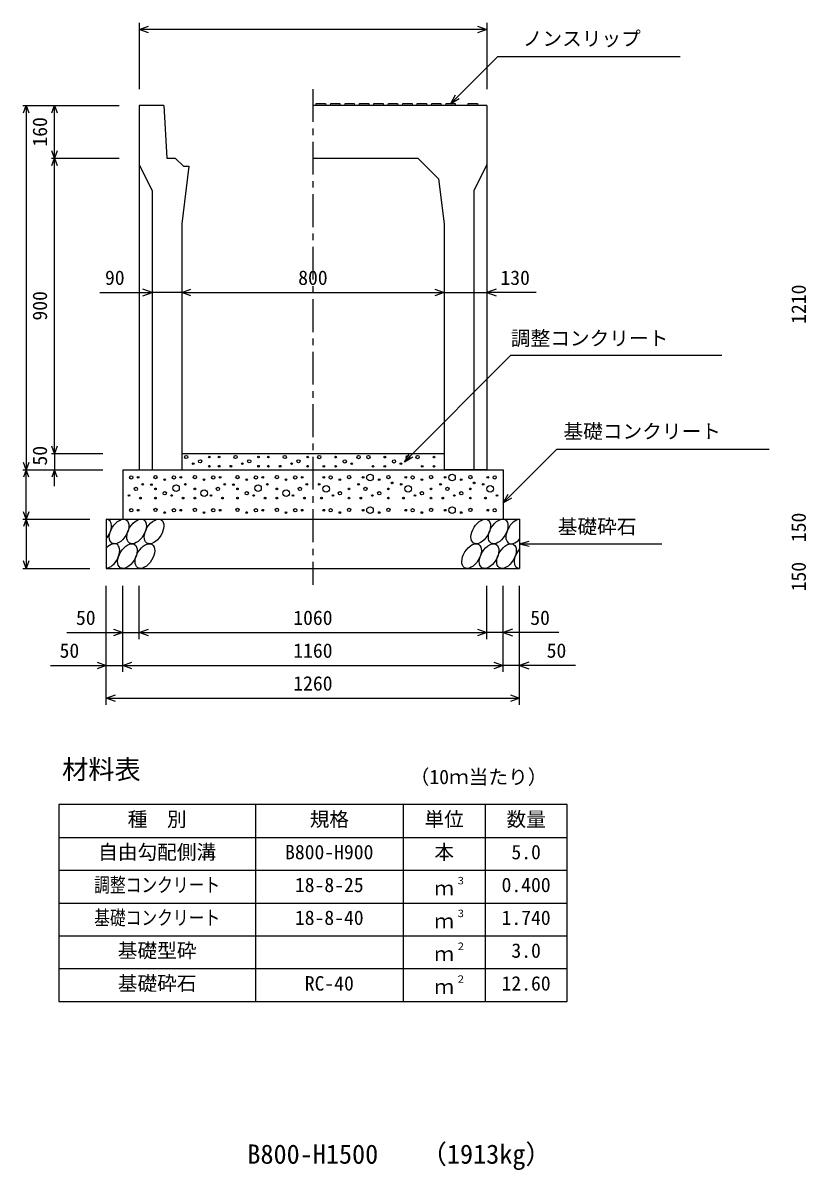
# Model space of a CAD drawing. Units: millimetres, scale not verified. Extents: x -16800 to 16800, y -5940 to 5940.
# Drawn here: x 8716 to 11103, y 32 to 3526 of the extents above; entities that cross this region are included whole.
import ezdxf
from ezdxf.enums import TextEntityAlignment as Align

# ---------------------------------------------------------------- set-up
doc = ezdxf.new("R2010")
doc.units = ezdxf.units.MM
doc.header["$LTSCALE"] = 20
doc.linetypes.add('CHAIN1', pattern=[8, 5, -1, 1, -1])
for name, color, linetype, lineweight in [('0-0_DIM', 7, 'Continuous', 25), ('0-2_HATCH', 6, 'Continuous', 25), ('0-3_HYO', 3, 'Continuous', 25), ('0-4_HYO2', 4, 'Continuous', 25), ('0-5_OUTLINE', 3, 'Continuous', 25), ('0-6_TXT', 7, 'Continuous', 25)]:
    doc.layers.add(name, color=color, linetype=linetype, lineweight=lineweight)
doc.styles.add('ＭＳ ゴシック', font='')
doc.styles.get('ＭＳ ゴシック').set_extended_font_data('MS Gothic')

msp = doc.modelspace()

# ---------------------------------------------------------------- linework, layer by layer
at = {"layer": '0-0_DIM'}
for p, q in [((9070, 3526.41), (9070, 3324.66)), ((10130, 3506.41), (9070, 3506.41)), ((10130, 3526.41), (10130, 3324.66)), ((10020, 3281.16), (10162.21, 3423.38)), ((10719.1, 3423.38), (10162.21, 3423.38)), ((10020, 3281.16), (10035, 3307.14)), ((10020, 3281.16), (10045.98, 3296.16)), ((8715.8, 3274.66), (9009.13, 3274.66)), ((8725.8, 3274.66), (8725.8, 2164.66)), ((8812.46, 3114.66), (8812.46, 3274.66)), ((8802.46, 3114.66), (9009.13, 3114.66)), ((8812.46, 2214.66), (8812.46, 3114.66)), ((8950.45, 2705.07), (9110, 2705.07)), ((9200, 2705.07), (9110, 2705.07)), ((9200, 2705.07), (10000, 2705.07)), ((10000, 2705.07), (10130, 2705.07)), ((10280.7, 2705.07), (10130, 2705.07)), ((8802.46, 2214.66), (8959.13, 2214.66)), ((8812.46, 2214.66), (8812.46, 2164.66)), ((9878.82, 2189.66), (9893.82, 2215.64)), ((9878.82, 2189.66), (9904.8, 2204.66)), ((10343.65, 2228.32), (10180, 2064.66)), ((10343.65, 2228.32), (10990.53, 2228.32)), ((8715.8, 2164.66), (8959.13, 2164.66)), ((8725.8, 2014.66), (8725.8, 2164.66)), ((8812.46, 2114.66), (8812.46, 2164.66)), ((10180, 2064.66), (10195, 2090.64)), ((10180, 2064.66), (10205.98, 2079.66)), ((8715.8, 2014.66), (8920, 2014.66)), ((8725.8, 2014.66), (8725.8, 1864.66)), ((10230, 1939.66), (10258.98, 1947.43)), ((10230, 1939.66), (10663.31, 1939.66)), ((10230, 1939.66), (10258.98, 1931.9)), ((8715.8, 1864.66), (8920, 1864.66)), ((8970, 1449.15), (8970, 1811.49)), ((9020, 1549.15), (9020, 1811.49)), ((9070, 1649.15), (9070, 1811.49)), ((10130, 1649.15), (10130, 1811.49)), ((10180, 1549.15), (10180, 1811.49)), ((10230, 1449.15), (10230, 1811.49)), ((8850, 1669.15), (9070, 1669.15)), ((9070, 1669.15), (10130, 1669.15)), ((10350, 1669.15), (10130, 1669.15)), ((8800, 1569.15), (9020, 1569.15)), ((9020, 1569.15), (10180, 1569.15)), ((10400, 1569.15), (10180, 1569.15)), ((8970, 1469.15), (10230, 1469.15))]:
    msp.add_line(p, q, dxfattribs=at)
at = {"layer": '0-0_DIM', "linetype": 'CHAIN1'}
msp.add_line((9600, 3324.66), (9600, 1814.66), dxfattribs=at)
at = {"layer": '0-0_DIM'}
for points in [[(9098.23, 3496.14), (9070.04, 3506.41), (9098.23, 3516.67)], [(10101.85, 3516.67), (10130.04, 3506.41), (10101.85, 3496.14)], [(8717.59, 3252.11), (8725.8, 3274.66), (8734.01, 3252.11)], [(8804.26, 3252.11), (8812.46, 3274.66), (8820.67, 3252.11)], [(8820.67, 3137.22), (8812.46, 3114.66), (8804.26, 3137.22)], [(8804.26, 3092.11), (8812.46, 3114.66), (8820.67, 3092.11)], [(9081.81, 2694.81), (9110, 2705.07), (9081.81, 2715.34)], [(9228.19, 2694.81), (9200, 2705.07), (9228.19, 2715.34)], [(9971.81, 2715.34), (10000, 2705.07), (9971.81, 2694.81)], [(10158.19, 2715.34), (10130, 2705.07), (10158.19, 2694.81)], [(9878.82, 2189.66), (10203.29, 2514.13), (10846.84, 2514.13)], [(8820.67, 2237.22), (8812.46, 2214.66), (8804.26, 2237.22)], [(8734.01, 2187.22), (8725.8, 2164.66), (8717.59, 2187.22)], [(8734.01, 2142.11), (8725.8, 2164.66), (8717.59, 2142.11)], [(8820.67, 2142.11), (8812.46, 2164.66), (8804.26, 2142.11)], [(8734.01, 2037.22), (8725.8, 2014.66), (8717.59, 2037.22)], [(8734.01, 1992.11), (8725.8, 2014.66), (8717.59, 1992.11)], [(8734.01, 1887.22), (8725.8, 1864.66), (8717.59, 1887.22)], [(8991.81, 1679.41), (9020, 1669.15), (8991.81, 1658.89)], [(9098.19, 1658.89), (9070, 1669.15), (9098.19, 1679.41)], [(10101.81, 1679.41), (10130, 1669.15), (10101.81, 1658.89)], [(10208.19, 1679.41), (10180, 1669.15), (10208.19, 1658.89)], [(8941.81, 1579.41), (8970, 1569.15), (8941.81, 1558.89)], [(9048.19, 1558.89), (9020, 1569.15), (9048.19, 1579.41)], [(10151.81, 1579.41), (10180, 1569.15), (10151.81, 1558.89)], [(10258.19, 1579.41), (10230, 1569.15), (10258.19, 1558.89)], [(8998.19, 1458.89), (8970, 1469.15), (8998.19, 1479.41)], [(10201.81, 1479.41), (10230, 1469.15), (10201.81, 1458.89)]]:
    msp.add_lwpolyline(points, dxfattribs=at)
at = {"layer": '0-2_HATCH'}
for points in [[(9609, 3274.66), (9610, 3281.16), (9638, 3281.16), (9639, 3274.66)], [(9653, 3274.66), (9654, 3281.16), (9682, 3281.16), (9683, 3274.66)], [(9697, 3274.66), (9698, 3281.16), (9726, 3281.16), (9727, 3274.66)], [(9741, 3274.66), (9742, 3281.16), (9770, 3281.16), (9771, 3274.66)], [(9785, 3274.66), (9786, 3281.16), (9814, 3281.16), (9815, 3274.66)], [(9829, 3274.66), (9830, 3281.16), (9858, 3281.16), (9859, 3274.66)], [(9873, 3274.66), (9874, 3281.16), (9902, 3281.16), (9903, 3274.66)], [(9917, 3274.66), (9918, 3281.16), (9946, 3281.16), (9947, 3274.66)], [(9961, 3274.66), (9962, 3281.16), (9990, 3281.16), (9991, 3274.66)], [(10005, 3274.66), (10006, 3281.16), (10034, 3281.16), (10035, 3274.66)], [(10072.5, 3274.66), (10073.5, 3281.16), (10101.5, 3281.16), (10102.5, 3274.66)]]:
    msp.add_lwpolyline(points, dxfattribs=at)
for centre, radius in [((9213.88, 2203.97), 5), ((9283.97, 2203.97), 2.5), ((9313.97, 2203.97), 2.5), ((9363.88, 2203.97), 5), ((9433.97, 2203.97), 2.5), ((9463.97, 2203.97), 2.5), ((9513.88, 2203.97), 5), ((9583.97, 2203.97), 2.5), ((9619.13, 2203.69), 5), ((9669.04, 2203.69), 2.5), ((9739.13, 2203.69), 5), ((9769.13, 2203.69), 5), ((9819.04, 2203.69), 2.5), ((9889.13, 2203.69), 5), ((9919.13, 2203.69), 5), ((9969.04, 2203.69), 2.5), ((9234.9, 2183.84), 2.5), ((9255.93, 2190.84), 5), ((9283.97, 2175.96), 2.5), ((9313.97, 2175.96), 2.5), ((9349.86, 2175.96), 2.5), ((9384.9, 2183.84), 2.5), ((9405.93, 2190.84), 5), ((9433.97, 2175.96), 2.5), ((9463.97, 2175.96), 2.5), ((9499.86, 2175.96), 2.5), ((9534.9, 2183.84), 2.5), ((9555.93, 2190.84), 5), ((9583.97, 2175.96), 2.5), ((9633.15, 2175.68), 2.5), ((9669.04, 2175.68), 2.5), ((9697.08, 2190.56), 5), ((9718.11, 2183.56), 2.5), ((9783.15, 2175.68), 2.5), ((9819.04, 2175.68), 2.5), ((9847.08, 2190.56), 5), ((9868.11, 2183.56), 2.5), ((9933.15, 2175.68), 2.5), ((9969.04, 2175.68), 2.5), ((9046.04, 2141.84), 5), ((9067.07, 2141.84), 2.5), ((9119.97, 2142.72), 5), ((9148.01, 2134.84), 2.5), ((9176.04, 2141.84), 5), ((9197.07, 2141.84), 2.5), ((9239.97, 2142.72), 5), ((9268.01, 2134.84), 2.5), ((9296.04, 2141.84), 5), ((9317.07, 2141.84), 2.5), ((9369.97, 2142.72), 5), ((9398.01, 2134.84), 2.5), ((9426.04, 2141.84), 5), ((9447.07, 2141.84), 2.5), ((9489.97, 2142.72), 5), ((9518.01, 2134.84), 2.5), ((9546.04, 2141.84), 5), ((9567.07, 2141.84), 2.5), ((9632.93, 2141.84), 2.5), ((9653.96, 2141.84), 5), ((9681.99, 2134.84), 2.5), ((9710.03, 2142.72), 5), ((9752.93, 2141.84), 2.5), ((9773.96, 2141.84), 10), ((9801.99, 2134.84), 2.5), ((9830.03, 2142.72), 5), ((9882.93, 2141.84), 2.5), ((9903.96, 2141.84), 5), ((9931.99, 2134.84), 2.5), ((9960.03, 2142.72), 5), ((10002.93, 2141.84), 2.5), ((10023.96, 2141.84), 10), ((10051.99, 2134.84), 2.5), ((10080.03, 2142.72), 5), ((10132.93, 2141.84), 2.5), ((10153.96, 2141.84), 5), ((9060.06, 2106.82), 5), ((9081.09, 2120.83), 2.5), ((9107.55, 2119.92), 2.5), ((9119.97, 2106.82), 2.5), ((9148.01, 2093.69), 5), ((9182.58, 2108.83), 10), ((9211.09, 2120.83), 2.5), ((9239.97, 2106.82), 2.5), ((9268.01, 2093.69), 10), ((9310.06, 2106.82), 5), ((9331.09, 2120.83), 2.5), ((9357.55, 2119.92), 2.5), ((9369.97, 2106.82), 2.5), ((9398.01, 2093.69), 5), ((9432.58, 2108.83), 10), ((9461.09, 2120.83), 2.5), ((9489.97, 2106.82), 2.5), ((9518.01, 2093.69), 10), ((9560.06, 2106.82), 5), ((9581.09, 2120.83), 2.5), ((9618.91, 2120.83), 2.5), ((9639.94, 2106.82), 10), ((9681.99, 2093.69), 5), ((9710.03, 2106.82), 2.5), ((9738.91, 2120.83), 2.5), ((9759.94, 2106.82), 5), ((9801.99, 2093.69), 5), ((9830.03, 2106.82), 2.5), ((9841.37, 2125.15), 2.5), ((9868.91, 2120.83), 2.5), ((9889.94, 2106.82), 10), ((9931.99, 2093.69), 5), ((9960.03, 2106.82), 2.5), ((9988.91, 2120.83), 2.5), ((10009.94, 2106.82), 5), ((10051.99, 2093.69), 5), ((10080.03, 2106.82), 2.5), ((10091.37, 2125.15), 2.5), ((10118.91, 2120.83), 2.5), ((10139.94, 2106.82), 10), ((9039.03, 2086.69), 2.5), ((9074.08, 2078.81), 2.5), ((9119.97, 2078.81), 2.5), ((9169.03, 2086.69), 2.5), ((9204.08, 2078.81), 2.5), ((9239.97, 2078.81), 2.5), ((9289.03, 2086.69), 2.5), ((9324.08, 2078.81), 2.5), ((9369.97, 2078.81), 2.5), ((9419.03, 2086.69), 2.5), ((9454.08, 2078.81), 2.5), ((9489.97, 2078.81), 2.5), ((9539.03, 2086.69), 2.5), ((9574.08, 2078.81), 2.5), ((9625.92, 2078.81), 2.5), ((9660.97, 2086.69), 2.5), ((9710.03, 2078.81), 2.5), ((9745.92, 2078.81), 2.5), ((9780.97, 2086.69), 2.5), ((9830.03, 2078.81), 2.5), ((9875.92, 2078.81), 2.5), ((9910.97, 2086.69), 2.5), ((9960.03, 2078.81), 2.5), ((9995.92, 2078.81), 2.5), ((10030.97, 2086.69), 2.5), ((10080.03, 2078.81), 2.5), ((10125.92, 2078.81), 2.5), ((10160.97, 2086.69), 2.5), ((9046.04, 2041.84), 5), ((9067.07, 2041.84), 2.5), ((9119.97, 2042.72), 5), ((9148.01, 2034.84), 2.5), ((9176.04, 2041.84), 5), ((9197.07, 2041.84), 2.5), ((9239.97, 2042.72), 5), ((9268.01, 2034.84), 2.5), ((9296.04, 2041.84), 5), ((9317.07, 2041.84), 2.5), ((9369.97, 2042.72), 5), ((9398.01, 2034.84), 2.5), ((9426.04, 2041.84), 5), ((9447.07, 2041.84), 2.5), ((9489.97, 2042.72), 5), ((9518.01, 2034.84), 2.5), ((9546.04, 2041.84), 5), ((9567.07, 2041.84), 2.5), ((9632.93, 2041.84), 2.5), ((9653.96, 2041.84), 5), ((9681.99, 2034.84), 2.5), ((9710.03, 2042.72), 5), ((9752.93, 2041.84), 2.5), ((9773.96, 2041.84), 10), ((9801.99, 2034.84), 2.5), ((9830.03, 2042.72), 5), ((9882.93, 2041.84), 2.5), ((9903.96, 2041.84), 5), ((9931.99, 2034.84), 2.5), ((9960.03, 2042.72), 5), ((10002.93, 2041.84), 2.5), ((10023.96, 2041.84), 10), ((10051.99, 2034.84), 2.5), ((10080.03, 2042.72), 5), ((10132.93, 2041.84), 2.5), ((10153.96, 2041.84), 5)]:
    msp.add_circle(centre, radius, dxfattribs=at)
for centre, start_param, end_param in [((8955.84, 1977.14), 4.4524467, 6.6076907), ((10217.93, 1977.14), 0.4022642, 4.3746879), ((8981.16, 1902.15), 3.5766262, 7.4835112), ((10243.25, 1902.15), 1.2768793, 3.5000728)]:
    msp.add_ellipse(centre, major_axis=(21.81, 35.31), ratio=0.5792, start_param=start_param, end_param=end_param, dxfattribs=at)
for centre in [(9009.05, 1977.14), (9062.26, 1977.14), (9115.47, 1977.14), (10111.51, 1977.14), (10164.72, 1977.14), (9034.37, 1902.15), (9087.58, 1902.15), (10083.63, 1902.15), (10136.84, 1902.15), (10190.04, 1902.15)]:
    msp.add_ellipse(centre, major_axis=(21.81, 35.31), ratio=0.5792, dxfattribs=at)
at = {"layer": '0-3_HYO'}
for p, q in [((9425, 1145.2), (9425, 545.2)), ((9875, 1145.2), (9875, 545.2)), ((10125, 1145.2), (10125, 545.2)), ((8825, 1045.2), (10375, 1045.2))]:
    msp.add_line(p, q, dxfattribs=at)
msp.add_lwpolyline([(8825, 545.2), (10375, 545.2), (10375, 1145.2), (8825, 1145.2)], close=True, dxfattribs=at)
at = {"layer": '0-4_HYO2'}
for p, q in [((8825, 945.2), (10375, 945.2)), ((8825, 845.2), (10375, 845.2)), ((8825, 745.2), (10375, 745.2)), ((8825, 645.2), (10375, 645.2))]:
    msp.add_line(p, q, dxfattribs=at)
at = {"layer": '0-5_OUTLINE'}
for p, q in [((9145, 3274.66), (9070, 3274.66)), ((9070, 3274.66), (9070, 2164.66)), ((9145, 3274.66), (9155, 3114.69)), ((10130, 3274.66), (9600, 3274.66)), ((10130, 3274.66), (10130, 2164.66)), ((9155, 3114.69), (9180, 3114.69)), ((9180, 3114.69), (9205, 3089.69)), ((9600, 3114.66), (9920, 3114.66)), ((9982.86, 3051.81), (9920, 3114.66)), ((9070, 3094.66), (9110, 3014.66)), ((9221.88, 3089.69), (9200, 2914.66)), ((9205, 3089.69), (9221.88, 3089.69)), ((10130, 3094.66), (10090, 3014.66)), ((9982.86, 3051.81), (10000, 2914.66)), ((9110, 3014.66), (9110, 2164.66)), ((10090, 3014.66), (10090, 2164.66)), ((9200, 2914.66), (9200, 2164.66)), ((10000, 2914.66), (10000, 2164.66)), ((9200, 2214.66), (10000, 2214.66)), ((9020, 2164.66), (10180, 2164.66)), ((9020, 2164.66), (9020, 2014.66)), ((9070, 2164.66), (9200, 2164.66)), ((10130, 2164.66), (10000, 2164.66)), ((10180, 2164.66), (10180, 2014.66)), ((8970, 2014.66), (10230, 2014.66)), ((8970, 2014.66), (8970, 1864.66)), ((10230, 2014.66), (10230, 1864.66)), ((8970, 1864.66), (10230, 1864.66))]:
    msp.add_line(p, q, dxfattribs=at)

# ---------------------------------------------------------------- texts
at = {"layer": '0-0_DIM', "style": 'ＭＳ ゴシック'}
for s, p in [('ノンスリップ', (10239.52, 3443.55)), ('90', (8966.03, 2715.07)), ('800', (9555, 2715.07)), ('130', (10171.58, 2715.07)), ('調整コンクリート', (10203.29, 2530.55)), ('基礎コンクリート', (10363.65, 2247.05)), ('基礎砕石', (10346.32, 1956.83)), ('50', (8877.56, 1679.15)), ('1060', (9540, 1679.15)), ('50', (10262.44, 1679.15)), ('50', (8827.56, 1579.15)), ('1160', (9540, 1579.15)), ('50', (10312.44, 1579.15)), ('1260', (9540, 1479.15))]:
    msp.add_text(s, height=43.99, dxfattribs=at).set_placement(p, align=Align.BOTTOM_LEFT)
for s, p in [('160', (8802.46, 3149.66)), ('1210', (11115.8, 2609.66)), ('900', (8802.46, 2619.66)), ('50', (8802.46, 2177.99)), ('150', (11115.8, 1944.66)), ('150', (11115.8, 1794.66))]:
    msp.add_text(s, height=43.99, rotation=90, dxfattribs=at).set_placement(p, align=Align.BOTTOM_LEFT)
at = {"layer": '0-6_TXT', "style": 'ＭＳ ゴシック'}
for s, height, p in [('材料表', 58.65, (8835, 1205.2)), ('（10ｍ当たり）', 43.99, (9895, 1194.2)), ('種\u3000別', 43.99, (9035, 1065.2)), ('規格', 43.99, (9590, 1065.2)), ('単位', 43.99, (9940, 1065.2)), ('数量', 43.99, (10190, 1065.2)), ('自由勾配側溝', 43.99, (8945, 965.2)), ('B800-H900', 43.99, (9515, 965.2)), ('本', 43.99, (9970, 965.2)), ('5.0', 43.99, (10205, 965.2)), ('18-8-25', 43.99, (9545, 865.2)), ('３', 21.99, (10035.54, 895.57)), ('0.400', 43.99, (10175, 865.2)), ('ｍ', 43.99, (9970, 855.2)), ('18-8-40', 43.99, (9545, 765.2)), ('３', 21.99, (10035.54, 795.57)), ('1.740', 43.99, (10175, 765.2)), ('ｍ', 43.99, (9970, 755.2)), ('基礎型砕', 43.99, (9005, 665.2)), ('ｍ', 43.99, (9970, 655.2)), ('２', 21.99, (10035.54, 695.57)), ('3.0', 43.99, (10205, 665.2)), ('基礎砕石', 43.99, (9005, 565.2)), ('RC-40', 43.99, (9575, 565.2)), ('ｍ', 43.99, (9970, 555.2)), ('２', 21.99, (10035.54, 595.57)), ('12.60', 43.99, (10175, 565.2)), ('B800-H1500', 58.65, (9400, 33.34)), ('（1913kg）', 58.65, (9928.37, 33.34))]:
    msp.add_text(s, height=height, dxfattribs=at).set_placement(p, align=Align.BOTTOM_LEFT)
at = {"layer": '0-6_TXT', "style": 'ＭＳ ゴシック', "width": 0.8}
for s, p in [('調整コンクリート', (8933, 865.2)), ('基礎コンクリート', (8933, 765.2))]:
    msp.add_text(s, height=43.99, dxfattribs=at).set_placement(p, align=Align.BOTTOM_LEFT)

doc.saveas('drawing.dxf')
